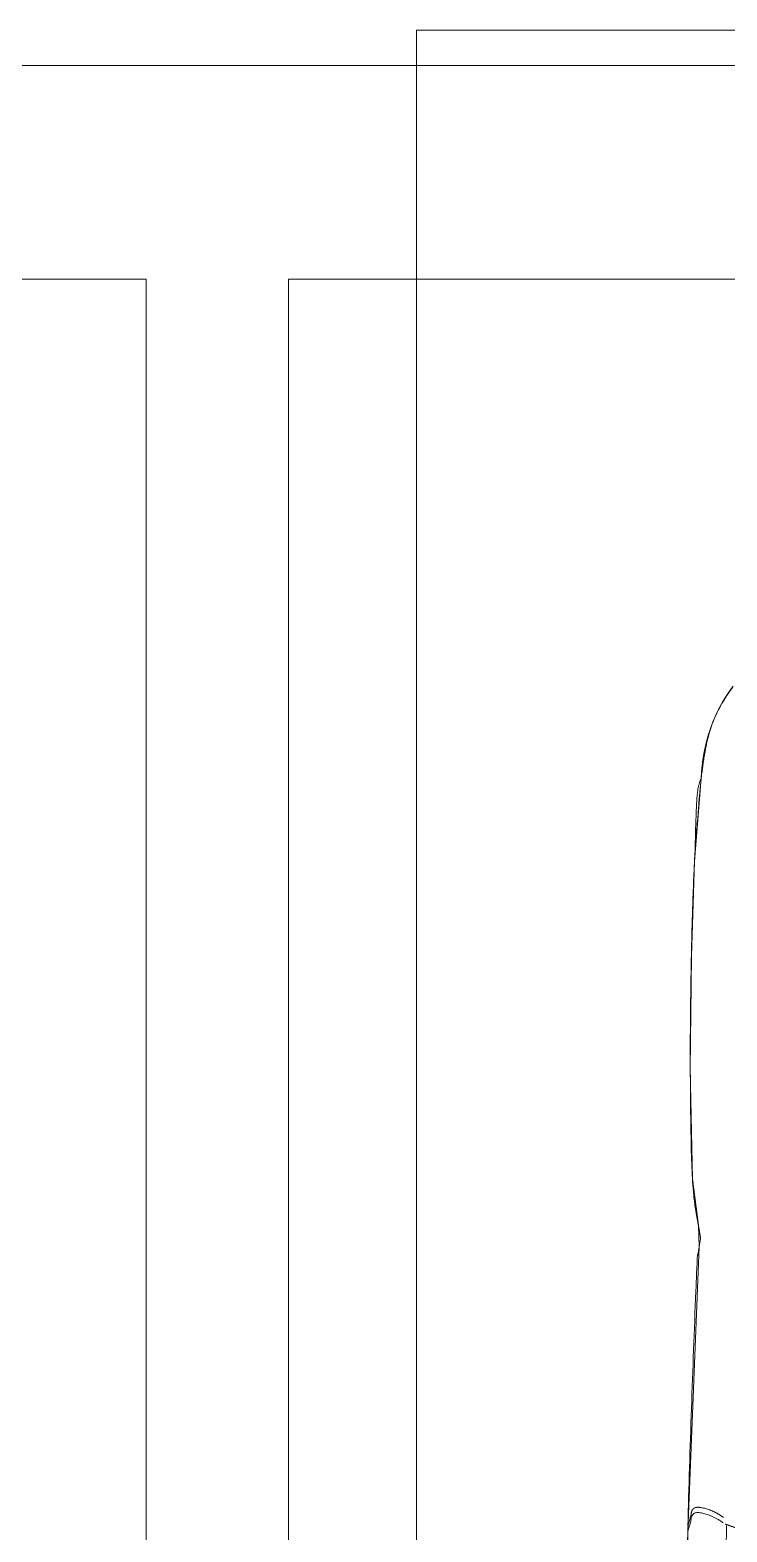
# Model space of a CAD drawing. Header units: metres. Extents: x -13933 to 152404, y -7861 to 21912.
# Drawn here: x 112024 to 112122, y 3017.3 to 3228.2 of the extents above; entities that cross this region are included whole.
import ezdxf
from ezdxf.xclip import XClip

# ---------------------------------------------------------------- set-up
doc = ezdxf.new("R2010")
doc.units = ezdxf.units.M
doc.header["$LTSCALE"] = 100
doc.header["$MEASUREMENT"] = 0
doc.header["$XCLIPFRAME"] = 0
doc.layers.get('0').update_dxf_attribs({"color": 9, "lineweight": 9})
for name, color, linetype, lineweight in [('04', 9, 'Continuous', 9), ('06B', 9, 'Continuous', 9), ('06D', 9, 'Continuous', 9), ('40M', 9, 'Continuous', 9)]:
    doc.layers.add(name, color=color, linetype=linetype, lineweight=lineweight)

# ---------------------------------------------------------------- blocks, each defined once
blk = doc.blocks.new('p-araba-polo')
at = {"extrusion": (0, 0, -1)}
for p, q in [((2.5081, 0.8127), (2.4946, 0.8171)), ((2.5182, 0.8123), (2.5016, 0.8169)), ((2.8823, 0.8027), (2.9054, 0.7989)), ((3.4804, 0.8048), (3.4804, 0.8048))]:
    blk.add_line(p, q, dxfattribs=at)
at = {"flags": 128}
blk.add_lwpolyline([(2.9369, 0.8044), (2.9413, 0.8051), (2.9443, 0.8057)], dxfattribs=at)
for points, degree in [([(1.4726, 0.8217), (1.8132, 0.8277), (2.154, 0.8262), (2.4946, 0.8171)], 3), ([(2.5016, 0.8169), (2.6117, 0.8139), (2.7216, 0.8101), (2.8316, 0.8056)], 3), ([(2.5081, 0.8127), (2.5088, 0.8127), (2.5095, 0.8127), (2.5101, 0.8126), (2.5108, 0.8126), (2.5115, 0.8125)], 5), ([(2.5115, 0.8125), (2.5115, 0.8125), (2.5116, 0.8125), (2.5116, 0.8125), (2.5117, 0.8125)], 4), ([(2.5115, 0.8125), (2.5115, 0.8125), (2.5116, 0.8125), (2.5116, 0.8125), (2.5117, 0.8125)], 4), ([(2.5182, 0.8123), (2.5184, 0.8123), (2.5187, 0.8123), (2.5189, 0.8123)], 3), ([(2.5278, 0.7987), (2.5285, 0.8037), (2.5283, 0.807), (2.5272, 0.8087), (2.5256, 0.8104), (2.5236, 0.8113), (2.5213, 0.8119), (2.5189, 0.8123)], 7), ([(2.8316, 0.8056), (2.8316, 0.8056), (2.8316, 0.8056), (2.8316, 0.8055), (2.8316, 0.8053), (2.8316, 0.805)], 5), ([(2.8316, 0.805), (2.8316, 0.8053), (2.8316, 0.8054), (2.8316, 0.8056), (2.8316, 0.8056), (2.8316, 0.8056)], 5), ([(2.8316, 0.8056), (2.8487, 0.8049), (2.8658, 0.8042), (2.8829, 0.8032)], 3), ([(2.8823, 0.8027), (2.8827, 0.8028), (2.8829, 0.803), (2.883, 0.8031), (2.883, 0.8032), (2.8829, 0.8032), (2.8827, 0.8032)], 6), ([(2.943, 0.8054), (2.935, 0.804), (2.9273, 0.8026), (2.9198, 0.8013), (2.9125, 0.8001), (2.9054, 0.7989)], 5), ([(2.943, 0.8054), (2.9429, 0.8054), (2.9428, 0.8054), (2.9427, 0.8054)], 3), ([(2.9428, 0.8054), (2.9428, 0.8054), (2.9428, 0.8054), (2.9428, 0.8054), (2.9429, 0.8054), (2.9429, 0.8054), (2.9429, 0.8054), (2.943, 0.8054), (2.943, 0.8054)], 8), ([(2.9433, 0.8055), (2.9432, 0.8055), (2.9432, 0.8055), (2.9431, 0.8055), (2.9431, 0.8055), (2.943, 0.8054)], 5), ([(2.943, 0.8054), (2.9431, 0.8055), (2.9431, 0.8055), (2.9432, 0.8055), (2.9433, 0.8055), (2.9433, 0.8055)], 5), ([(2.9434, 0.8055), (2.9433, 0.8055), (2.9431, 0.8055), (2.943, 0.8054)], 3), ([(3.0344, 0.8121), (3.07, 0.8129), (3.1076, 0.8133), (3.1465, 0.8134)], 3), ([(3.4597, 0.8061), (3.4598, 0.8061), (3.4598, 0.8061), (3.4599, 0.8061), (3.4599, 0.8061), (3.46, 0.8061), (3.46, 0.8061)], 6), ([(3.4645, 0.8058), (3.4646, 0.8058), (3.4647, 0.8058), (3.4648, 0.8058), (3.4649, 0.8058)], 4), ([(3.4646, 0.8058), (3.4646, 0.8058), (3.4647, 0.8058), (3.4648, 0.8058), (3.4649, 0.8058)], 4), ([(3.4646, 0.8058), (3.4646, 0.8058), (3.4647, 0.8058), (3.4648, 0.8058), (3.4648, 0.8058), (3.4649, 0.8058), (3.4649, 0.8058)], 6), ([(3.4646, 0.8058), (3.4646, 0.8058), (3.4646, 0.8058), (3.4646, 0.8058)], 3), ([(3.4646, 0.8058), (3.4646, 0.8058), (3.4647, 0.8058), (3.4647, 0.8058), (3.4648, 0.8058), (3.4649, 0.8058), (3.4649, 0.8058)], 6), ([(3.4649, 0.8058), (3.4648, 0.8058), (3.4648, 0.8058), (3.4647, 0.8058), (3.4647, 0.8058), (3.4648, 0.8058), (3.4649, 0.8058)], 6), ([(2.514, 0.7669), (2.5155, 0.769), (2.5168, 0.771), (2.5181, 0.7731), (2.5193, 0.7751), (2.5204, 0.7772), (2.5214, 0.7792), (2.5223, 0.7812)], 7), ([(2.9054, 0.7989), (2.9062, 0.799), (2.907, 0.7992), (2.9078, 0.7993)], 3), ([(2.5038, 0.7623), (2.321, 0.767), (2.1382, 0.7705), (1.9555, 0.7726), (1.7727, 0.7732), (1.5899, 0.7723), (1.4072, 0.7698)], 6), ([(2.4993, 0.7493), (2.5002, 0.752), (2.5011, 0.7547), (2.502, 0.7573), (2.5029, 0.7599), (2.5038, 0.7624)], 5), ([(2.5046, 0.7646), (2.5044, 0.7642), (2.5043, 0.7637), (2.5041, 0.7633), (2.504, 0.7628), (2.5038, 0.7624)], 5), ([(2.5046, 0.7646), (2.5043, 0.7639), (2.5041, 0.7631), (2.5038, 0.7624)], 3), ([(2.5038, 0.7624), (2.5038, 0.7624), (2.5038, 0.7623), (2.5038, 0.7623)], 3)]:
    blk.add_open_spline(points, degree=degree)
for points, degree, knots in [([(2.5203, 0.799), (2.5205, 0.7998), (2.5207, 0.8015), (2.5207, 0.8036), (2.5205, 0.8053), (2.5202, 0.8067), (2.5197, 0.8079), (2.519, 0.809), (2.5182, 0.8098), (2.5173, 0.8105), (2.5162, 0.8111), (2.5151, 0.8116), (2.514, 0.812), (2.5127, 0.8123), (2.5119, 0.8124), (2.5115, 0.8125)], 3, [0, 0, 0, 0, 0.076921, 0.153841, 0.230758, 0.307684, 0.38461, 0.461531, 0.538451, 0.615377, 0.692305, 0.769227, 0.846147, 0.923076, 1, 1, 1, 1]), ([(2.519, 0.8089), (2.519, 0.8089), (2.519, 0.8089), (2.519, 0.8089), (2.519, 0.8089), (2.519, 0.8089), (2.519, 0.8089), (2.519, 0.8089), (2.519, 0.8089), (2.519, 0.8089), (2.519, 0.8089)], 5, [0, 0, 0, 0, 0, 0, 1, 1, 1, 1, 1, 1.000001, 1.000001, 1.000001, 1.000001, 1.000001, 1.000001]), ([(2.8823, 0.8027), (2.8825, 0.8028), (2.8829, 0.803), (2.883, 0.8032), (2.8829, 0.8032), (2.8827, 0.8032), (2.8826, 0.8032)], 3, [0, 0, 0, 0, 0.249685, 0.499599, 0.749749, 1, 1, 1, 1]), ([(2.9447, 0.8057), (2.948, 0.8063), (2.9714, 0.8099), (3.0015, 0.8114), (3.0343, 0.8121)], 3, [0, 0, 0, 0, 0.131477, 1, 1, 1, 1]), ([(3.46, 0.8061), (3.4566, 0.8063), (3.4499, 0.8067), (3.4362, 0.8075), (3.4129, 0.8086), (3.3796, 0.8099), (3.339, 0.8111), (3.2984, 0.812), (3.2603, 0.8127), (3.226, 0.8131), (3.193, 0.8134), (3.1656, 0.8135), (3.1487, 0.8134), (3.1435, 0.8134)], 3, [0, 0, 0, 0, 0.03531, 0.070597, 0.141114, 0.269195, 0.390859, 0.518959, 0.640794, 0.737038, 0.833171, 0.948447, 1, 1, 1, 1]), ([(3.4534, 0.8065), (3.4733, 0.8062), (3.5024, 0.8054), (3.5233, 0.8042), (3.533, 0.8033), (3.5394, 0.8022), (3.5462, 0.8005), (3.5507, 0.7987), (3.5521, 0.7981)], 3, [0, 0, 0, 0, 0.418831, 0.714948, 0.835581, 0.907738, 0.972168, 1, 1, 1, 1]), ([(3.4649, 0.8058), (3.4648, 0.8058), (3.4647, 0.8058), (3.4648, 0.8058), (3.4649, 0.8058)], 3, [0, 0, 0, 0, 0.506131, 1, 1, 1, 1]), ([(3.4649, 0.8058), (3.4695, 0.8055), (3.4787, 0.8047), (3.4878, 0.8037), (3.4924, 0.8031)], 3, [0, 0, 0, 0, 0.500005, 1, 1, 1, 1]), ([(3.4924, 0.8031), (3.496, 0.8029), (3.5031, 0.8024), (3.5136, 0.8016), (3.5237, 0.8008), (3.5336, 0.8), (3.5432, 0.799), (3.5524, 0.798), (3.5613, 0.797), (3.5699, 0.7958), (3.5781, 0.7946), (3.5859, 0.7933), (3.5934, 0.7919), (3.5988, 0.7908), (3.6016, 0.7902), (3.6022, 0.7901)], 3, [0, 0, 0, 0, 0.08164, 0.163278, 0.244914, 0.326547, 0.408179, 0.489811, 0.571441, 0.653071, 0.734702, 0.816332, 0.897962, 0.979592, 1, 1, 1, 1]), ([(2.5061, 0.7672), (2.5071, 0.7685), (2.509, 0.7711), (2.5114, 0.775), (2.5136, 0.7788), (2.5154, 0.7826), (2.5169, 0.7863), (2.5182, 0.7899), (2.5191, 0.7932), (2.5199, 0.7963), (2.5202, 0.7981), (2.5203, 0.799)], 3, [0, 0, 0, 0, 0.111111, 0.222222, 0.333334, 0.444446, 0.555558, 0.666671, 0.77778, 0.888892, 1, 1, 1, 1]), ([(2.5223, 0.7812), (2.5218, 0.78), (2.5207, 0.7777), (2.5187, 0.7741), (2.5165, 0.7705), (2.5148, 0.7681), (2.514, 0.7669)], 3, [0, 0, 0, 0, 0.250011, 0.500014, 0.750025, 1, 1, 1, 1]), ([(2.5278, 0.7987), (2.5276, 0.7979), (2.5274, 0.7964), (2.5268, 0.7937), (2.526, 0.7908), (2.525, 0.7877), (2.5238, 0.7845), (2.5228, 0.7823), (2.5223, 0.7812)], 3, [0, 0, 0, 0, 0.166664, 0.333329, 0.499996, 0.666663, 0.833332, 1, 1, 1, 1]), ([(3.5624, 0.7968), (3.5668, 0.7963), (3.5918, 0.7928), (3.6137, 0.7881), (3.6286, 0.7825), (3.63, 0.7819)], 3, [0, 0, 0, 0, 0.15043, 0.932957, 1, 1, 1, 1]), ([(3.63, 0.782), (3.6367, 0.7793), (3.6464, 0.775), (3.6606, 0.7668), (3.6723, 0.7592), (3.6777, 0.7555), (3.6807, 0.7535), (3.6809, 0.7534)], 3, [0, 0, 0, 0, 0.436591, 0.634385, 0.751254, 0.983784, 1, 1, 1, 1])]:
    blk.add_open_spline(points, degree=degree, knots=knots)
at = {"layer": '40M'}
blk.add_lwpolyline([(3.6813, 0.7534, 0.153109), (3.5521, 0.7981), (3.4348, 0.8075), (3.3018, 0.8119), (3.1435, 0.8134), (2.9894, 0.8104), (2.9242, 0.8021), (2.8938, 0.8008), (2.4946, 0.8171), (1.4623, 0.8171)], format="xyb", dxfattribs=at)

msp = doc.modelspace()

# ---------------------------------------------------------------- linework, layer by layer
at = {"layer": '06B'}
for points in [[(113568.34, 3223.17), (111953.34, 3223.17), (111953.34, 3193.17), (112040.34, 3193.17), (112040.34, 2423.17), (111953.34, 2423.17), (111953.34, 2393.17), (113568.34, 2393.17), (113568.34, 2423.17), (113500.34, 2423.17), (113500.34, 3193.17), (113568.34, 3193.17)], [(112130.34, 2423.17), (112060.34, 2423.17), (112060.34, 3193.17), (112130.34, 3193.17)]]:
    msp.add_lwpolyline(points, close=True, dxfattribs=at)
at = {"layer": '06D'}
msp.add_lwpolyline([(112328.34, 2728.17), (112078.34, 2728.17), (112078.34, 3228.17), (112328.34, 3228.17)], close=True, dxfattribs=at)

# ---------------------------------------------------------------- block references
at = {"layer": '04'}
ref = msp.add_blockref('p-araba-polo', (112198.15, 2767.93), dxfattribs=dict(at, xscale=100, yscale=100, zscale=100, rotation=89.99999999999986))
XClip(ref).set_block_clipping_path([(-0.0924763951, -0.9835002962), (4.0650970395, 0.9845199444)])

doc.saveas('drawing.dxf')
